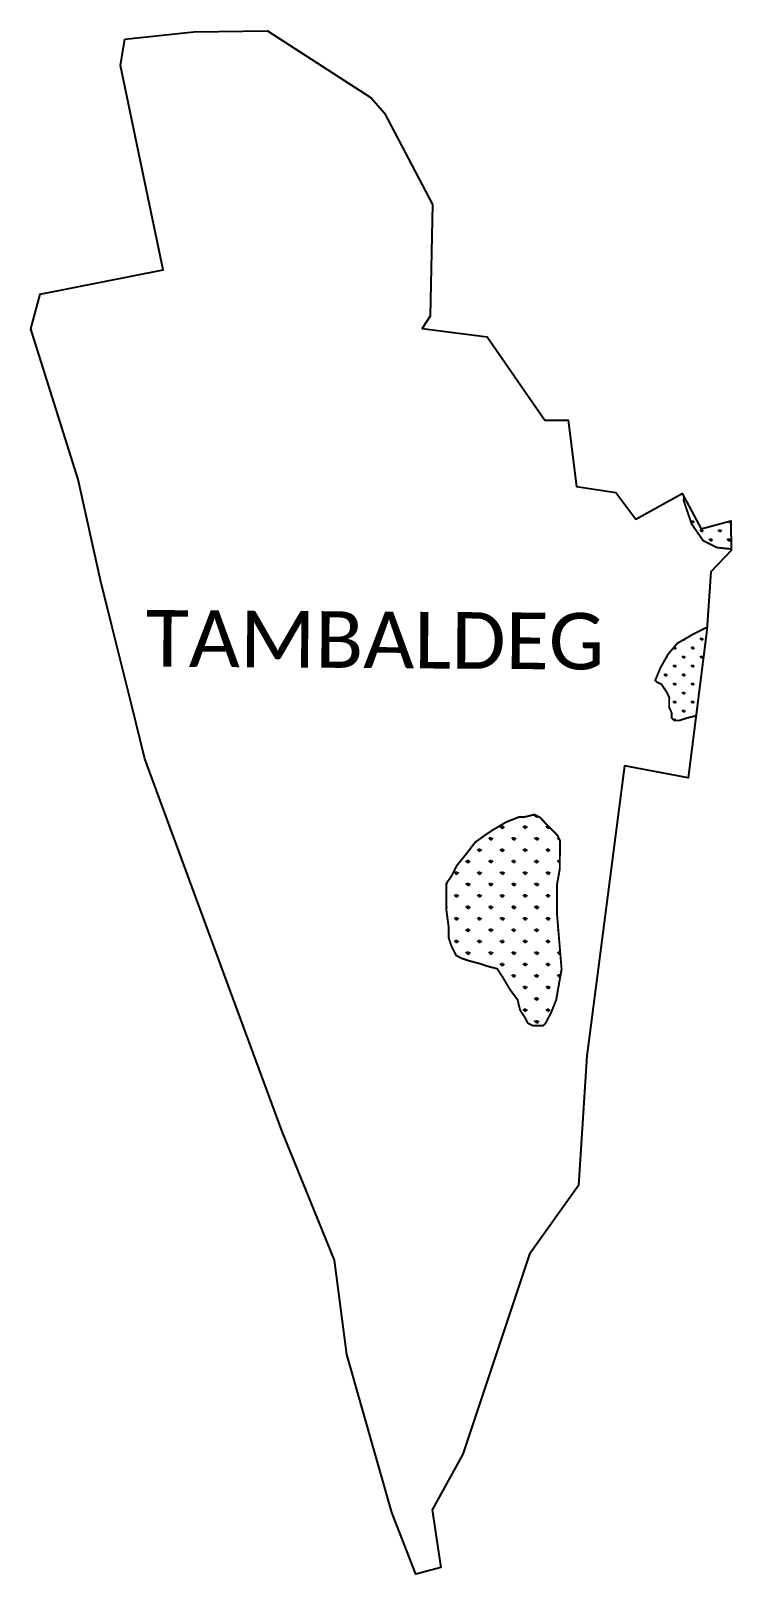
# Model space of a CAD drawing. Header units: metres. Extents: x 329589 to 330691, y 1799874 to 1802297.
import ezdxf

# ---------------------------------------------------------------- set-up
doc = ezdxf.new("R2010")
doc.units = ezdxf.units.M
doc.layers.add('MANGROOVES', color=112, linetype='Continuous')
doc.layers.add('VILLAGE NAME', color=250, linetype='Continuous')

msp = doc.modelspace()

# ---------------------------------------------------------------- hatches: boundary and pattern name
h = msp.add_hatch()
h.set_pattern_fill('GRASS', color=3)
h.paths.add_polyline_path([(330415.6, 1800956.9), (330419.9, 1800981.1), (330420, 1801001.3), (330420.1, 1801013.4), (330420.2, 1801025.5), (330416.2, 1801033.7), (330408.2, 1801041.8), (330396.2, 1801054), (330388.2, 1801062.2), (330380.1, 1801066.3), (330363.9, 1801062.4), (330355.8, 1801062.4), (330335.6, 1801054.5), (330315.3, 1801042.5), (330303.1, 1801034.5), (330286.8, 1801022.6), (330274.6, 1801006.5), (330258.3, 1800986.4), (330250.1, 1800970.3), (330241.9, 1800958.2), (330241.8, 1800942.1), (330241.6, 1800917.8), (330245.4, 1800889.5), (330245.3, 1800873.3), (330249.2, 1800861.2), (330257.2, 1800845), (330265.2, 1800840.8), (330277.3, 1800836.7), (330293.4, 1800832.5), (330305.5, 1800828.4), (330321.6, 1800824.2), (330329.6, 1800812), (330341.6, 1800791.7), (330353.6, 1800775.5), (330357.5, 1800759.3), (330365.5, 1800747.1), (330369.5, 1800739), (330377.5, 1800734.9), (330385.6, 1800734.8), (330393.7, 1800734.8), (330397.7, 1800738.8), (330406, 1800754.9), (330414.2, 1800775), (330418.4, 1800799.2), (330422.7, 1800823.4), (330419, 1800867.9), (330415.3, 1800912.4)])

# ---------------------------------------------------------------- linework, layer by layer
at = {"color": 3}
msp.add_lwpolyline([(329737, 1802283.9), (329845.4, 1802295.2), (329960.8, 1802297), (330123.6, 1802192), (330144.8, 1802167.6), (330220, 1802024.3), (330216.1, 1801849.1), (330203.8, 1801829.6), (330305.7, 1801816.6), (330396.6, 1801685.9), (330433.1, 1801685.6), (330446.1, 1801581.7), (330508.1, 1801572.2), (330539.3, 1801530.2), (330612, 1801570.4), (330641.8, 1801515), (330688.6, 1801527.4), (330689, 1801480.8), (330656.9, 1801447.4), (330650.8, 1801355.7), (330621.4, 1801123.9), (330521.6, 1801143), (330478.7, 1800812), (330462.6, 1800687.7), (330449, 1800484), (330372.3, 1800376.1), (330267.4, 1800062.1), (330219.4, 1799974.4), (330233.1, 1799884), (330193.7, 1799873.6), (330156.3, 1799970.6), (330085.7, 1800218.7), (330066.1, 1800366.4), (329984, 1800568.9), (329906.3, 1800778.3), (329768.2, 1801154.1), (329747.1, 1801239.4), (329716, 1801364.7), (329698.6, 1801434.5), (329663.7, 1801592.4), (329591.5, 1801822.1), (329589.3, 1801829.3), (329603.8, 1801883.3), (329796.8, 1801921.7), (329763.6, 1802082.1), (329730.3, 1802242.5), (329737, 1802283.9)], dxfattribs=at)
at = {"layer": 'MANGROOVES', "linetype": 'Continuous'}
for p, q in [((330629, 1801524.2), (330629, 1801528)), ((330629, 1801524.2), (330629, 1801528)), ((330629, 1801524.2), (330626.3, 1801526.9)), ((330629, 1801524.2), (330626.3, 1801526.9)), ((330629, 1801524.2), (330631.6, 1801526.9)), ((330629, 1801524.2), (330631.6, 1801526.9)), ((330643.1, 1801510.1), (330640.5, 1801512.7)), ((330643.1, 1801510.1), (330640.5, 1801512.7)), ((330643.1, 1801510.1), (330643.1, 1801513.8)), ((330643.1, 1801510.1), (330643.1, 1801513.8)), ((330643.1, 1801510.1), (330645.8, 1801512.7)), ((330643.1, 1801510.1), (330645.8, 1801512.7)), ((330671.4, 1801510.1), (330668.8, 1801512.7)), ((330671.4, 1801510.1), (330668.8, 1801512.7)), ((330671.4, 1801510.1), (330671.4, 1801513.8)), ((330671.4, 1801510.1), (330671.4, 1801513.8)), ((330671.4, 1801510.1), (330674.1, 1801512.7)), ((330671.4, 1801510.1), (330674.1, 1801512.7)), ((330685.6, 1801524.2), (330688.2, 1801526.9)), ((330685.6, 1801524.2), (330688.2, 1801526.9)), ((330657.3, 1801495.9), (330654.6, 1801498.6)), ((330657.3, 1801495.9), (330654.6, 1801498.6)), ((330657.3, 1801495.9), (330657.3, 1801499.7)), ((330657.3, 1801495.9), (330657.3, 1801499.7)), ((330657.3, 1801495.9), (330659.9, 1801498.6)), ((330657.3, 1801495.9), (330659.9, 1801498.6)), ((330671.4, 1801485.1), (330671.4, 1801485.6)), ((330671.4, 1801485.1), (330671.4, 1801485.6)), ((330685.6, 1801495.9), (330682.9, 1801498.6)), ((330685.6, 1801495.9), (330682.9, 1801498.6)), ((330685.6, 1801495.9), (330685.6, 1801499.7)), ((330685.6, 1801495.9), (330685.6, 1801499.7)), ((330685.6, 1801495.9), (330688.2, 1801498.6)), ((330685.6, 1801495.9), (330688.2, 1801498.6)), ((330614.8, 1801340.4), (330614.4, 1801340.9)), ((330614.8, 1801340.4), (330614.4, 1801340.9)), ((330614.8, 1801340.4), (330616.7, 1801342.2)), ((330614.8, 1801340.4), (330616.7, 1801342.2)), ((330614.8, 1801340.4), (330614.8, 1801341.1)), ((330614.8, 1801340.4), (330614.8, 1801341.1)), ((330643.1, 1801340.4), (330640.5, 1801343)), ((330643.1, 1801340.4), (330640.5, 1801343)), ((330643.1, 1801340.4), (330643.1, 1801344.1)), ((330643.1, 1801340.4), (330643.1, 1801344.1)), ((330643.1, 1801340.4), (330645.8, 1801343)), ((330643.1, 1801340.4), (330645.8, 1801343)), ((330586.6, 1801312.1), (330589.2, 1801314.8)), ((330586.6, 1801312.1), (330589.2, 1801314.8)), ((330600.7, 1801326.2), (330598.6, 1801328.3)), ((330600.7, 1801326.2), (330598.6, 1801328.3)), ((330600.7, 1801326.2), (330600.7, 1801330)), ((330600.7, 1801326.2), (330600.7, 1801330)), ((330600.7, 1801326.2), (330603.4, 1801328.9)), ((330600.7, 1801326.2), (330603.4, 1801328.9)), ((330614.8, 1801312.1), (330612.2, 1801314.8)), ((330614.8, 1801312.1), (330612.2, 1801314.8)), ((330614.8, 1801312.1), (330614.8, 1801315.8)), ((330614.8, 1801312.1), (330614.8, 1801315.8)), ((330614.8, 1801312.1), (330617.5, 1801314.8)), ((330614.8, 1801312.1), (330617.5, 1801314.8)), ((330629, 1801326.2), (330626.3, 1801328.9)), ((330629, 1801326.2), (330626.3, 1801328.9)), ((330629, 1801326.2), (330629, 1801330)), ((330629, 1801326.2), (330629, 1801330)), ((330629, 1801326.2), (330631.6, 1801328.9)), ((330629, 1801326.2), (330631.6, 1801328.9)), ((330643.1, 1801312.1), (330640.5, 1801314.8)), ((330643.1, 1801312.1), (330640.5, 1801314.8)), ((330643.1, 1801312.1), (330643.1, 1801315.8)), ((330643.1, 1801312.1), (330643.1, 1801315.8)), ((330643.1, 1801312.1), (330645.8, 1801314.8)), ((330643.1, 1801312.1), (330645.8, 1801314.8)), ((330586.6, 1801283.8), (330583.9, 1801286.5)), ((330586.6, 1801283.8), (330583.9, 1801286.5)), ((330586.6, 1801283.8), (330586.6, 1801287.6)), ((330586.6, 1801283.8), (330586.6, 1801287.6)), ((330586.6, 1801283.8), (330589.2, 1801286.5)), ((330586.6, 1801283.8), (330589.2, 1801286.5)), ((330600.7, 1801298), (330598.1, 1801300.6)), ((330600.7, 1801298), (330598.1, 1801300.6)), ((330600.7, 1801298), (330600.7, 1801301.7)), ((330600.7, 1801298), (330600.7, 1801301.7)), ((330600.7, 1801298), (330603.4, 1801300.6)), ((330600.7, 1801298), (330603.4, 1801300.6)), ((330614.8, 1801283.8), (330612.2, 1801286.5)), ((330614.8, 1801283.8), (330612.2, 1801286.5)), ((330614.8, 1801283.8), (330614.8, 1801287.6)), ((330614.8, 1801283.8), (330614.8, 1801287.6)), ((330614.8, 1801283.8), (330617.5, 1801286.5)), ((330614.8, 1801283.8), (330617.5, 1801286.5)), ((330629, 1801298), (330626.3, 1801300.6)), ((330629, 1801298), (330626.3, 1801300.6)), ((330629, 1801298), (330629, 1801301.7)), ((330629, 1801298), (330629, 1801301.7)), ((330629, 1801298), (330631.6, 1801300.6)), ((330629, 1801298), (330631.6, 1801300.6)), ((330600.7, 1801269.7), (330598.1, 1801272.3)), ((330600.7, 1801269.7), (330598.1, 1801272.3)), ((330600.7, 1801269.7), (330600.7, 1801273.4)), ((330600.7, 1801269.7), (330600.7, 1801273.4)), ((330600.7, 1801269.7), (330603.4, 1801272.3)), ((330600.7, 1801269.7), (330603.4, 1801272.3)), ((330629, 1801269.7), (330626.3, 1801272.3)), ((330629, 1801269.7), (330626.3, 1801272.3)), ((330629, 1801269.7), (330629, 1801273.4)), ((330629, 1801269.7), (330629, 1801273.4)), ((330629, 1801269.7), (330631.6, 1801272.3)), ((330629, 1801269.7), (330631.6, 1801272.3)), ((330588.4, 1801257.3), (330589.2, 1801258.2)), ((330588.4, 1801257.3), (330589.2, 1801258.2)), ((330600.7, 1801241.4), (330598.1, 1801244)), ((330600.7, 1801241.4), (330598.1, 1801244)), ((330600.7, 1801241.4), (330600.7, 1801245.1)), ((330600.7, 1801241.4), (330600.7, 1801245.1)), ((330600.7, 1801241.4), (330603.4, 1801244)), ((330600.7, 1801241.4), (330603.4, 1801244)), ((330614.8, 1801255.5), (330612.2, 1801258.2)), ((330614.8, 1801255.5), (330612.2, 1801258.2)), ((330614.8, 1801255.5), (330614.8, 1801259.3)), ((330614.8, 1801255.5), (330614.8, 1801259.3)), ((330614.8, 1801255.5), (330617.5, 1801258.2)), ((330614.8, 1801255.5), (330617.5, 1801258.2)), ((330629, 1801241.4), (330626.3, 1801244)), ((330629, 1801241.4), (330626.3, 1801244)), ((330629, 1801241.4), (330629, 1801245.1)), ((330629, 1801241.4), (330629, 1801245.1)), ((330629, 1801241.4), (330631.6, 1801244)), ((330629, 1801241.4), (330631.6, 1801244)), ((330599.7, 1801214.1), (330598.1, 1801215.8)), ((330599.7, 1801214.1), (330598.1, 1801215.8)), ((330600.7, 1801214.1), (330600.7, 1801216.9)), ((330600.7, 1801214.1), (330600.7, 1801216.9)), ((330601.7, 1801214.1), (330603.4, 1801215.8)), ((330601.7, 1801214.1), (330603.4, 1801215.8)), ((330614.8, 1801227.2), (330612.2, 1801229.9)), ((330614.8, 1801227.2), (330612.2, 1801229.9)), ((330614.8, 1801227.2), (330614.8, 1801231)), ((330614.8, 1801227.2), (330614.8, 1801231)), ((330614.8, 1801227.2), (330617.5, 1801229.9)), ((330614.8, 1801227.2), (330617.5, 1801229.9))]:
    msp.add_line(p, q, dxfattribs=at)
at = {"layer": 'MANGROOVES', "const_width": 3.03, "flags": 128}
for points in [[(330614.9, 1801564.9), (330614.4, 1801559.5), (330626.8, 1801522.8), (330645.1, 1801496.3), (330666.8, 1801485.6), (330689, 1801483.3)], [(330651.1, 1801359.6), (330648.8, 1801359.3), (330628.9, 1801349.3), (330604.3, 1801335.1), (330589.9, 1801318.1), (330578, 1801296.9), (330569.7, 1801277), (330571.7, 1801274.9), (330579.7, 1801270.8), (330587.7, 1801258.6), (330591.7, 1801250.5), (330591.6, 1801234.4), (330595.6, 1801226.2), (330595.5, 1801218.2), (330599.5, 1801214.1), (330607.6, 1801214), (330619.7, 1801218), (330633.8, 1801221.4)]]:
    msp.add_lwpolyline(points, dxfattribs=at)
msp.add_lwpolyline([(330420, 1801001.3), (330420.1, 1801013.4), (330420.2, 1801025.5), (330416.2, 1801033.7), (330408.2, 1801041.8), (330396.2, 1801054), (330388.2, 1801062.2), (330380.1, 1801066.3), (330363.9, 1801062.4), (330355.8, 1801062.4), (330335.6, 1801054.5), (330315.3, 1801042.5), (330303.1, 1801034.5), (330286.8, 1801022.6), (330274.6, 1801006.5), (330258.3, 1800986.4), (330250.1, 1800970.3), (330241.9, 1800958.2), (330241.8, 1800942.1), (330241.6, 1800917.8), (330245.4, 1800889.5), (330245.3, 1800873.3), (330249.2, 1800861.2), (330257.2, 1800845), (330265.2, 1800840.8), (330277.3, 1800836.7), (330293.4, 1800832.5), (330305.5, 1800828.4), (330321.6, 1800824.2), (330329.6, 1800812), (330341.6, 1800791.7), (330353.6, 1800775.5), (330357.5, 1800759.3), (330365.5, 1800747.1), (330369.5, 1800739), (330377.5, 1800734.9), (330385.6, 1800734.8), (330393.7, 1800734.8), (330397.7, 1800738.8), (330406, 1800754.9), (330414.2, 1800775), (330418.4, 1800799.2), (330422.7, 1800823.4), (330419, 1800867.9), (330415.3, 1800912.4), (330415.6, 1800956.9), (330419.9, 1800981.1)], close=True, dxfattribs=at)

# ---------------------------------------------------------------- texts
at = {"layer": 'VILLAGE NAME', "insert": (329770.3, 1801387.6), "char_height": 88.859, "attachment_point": 1, "rotation": 359.6139}
msp.add_mtext_dynamic_manual_height_columns('{\\fCalibri|b0|i0|c0|p34;TAMBALDEG}', width=876.845, gutter_width=444.3, heights=[0], dxfattribs=at)

doc.saveas('drawing.dxf')
